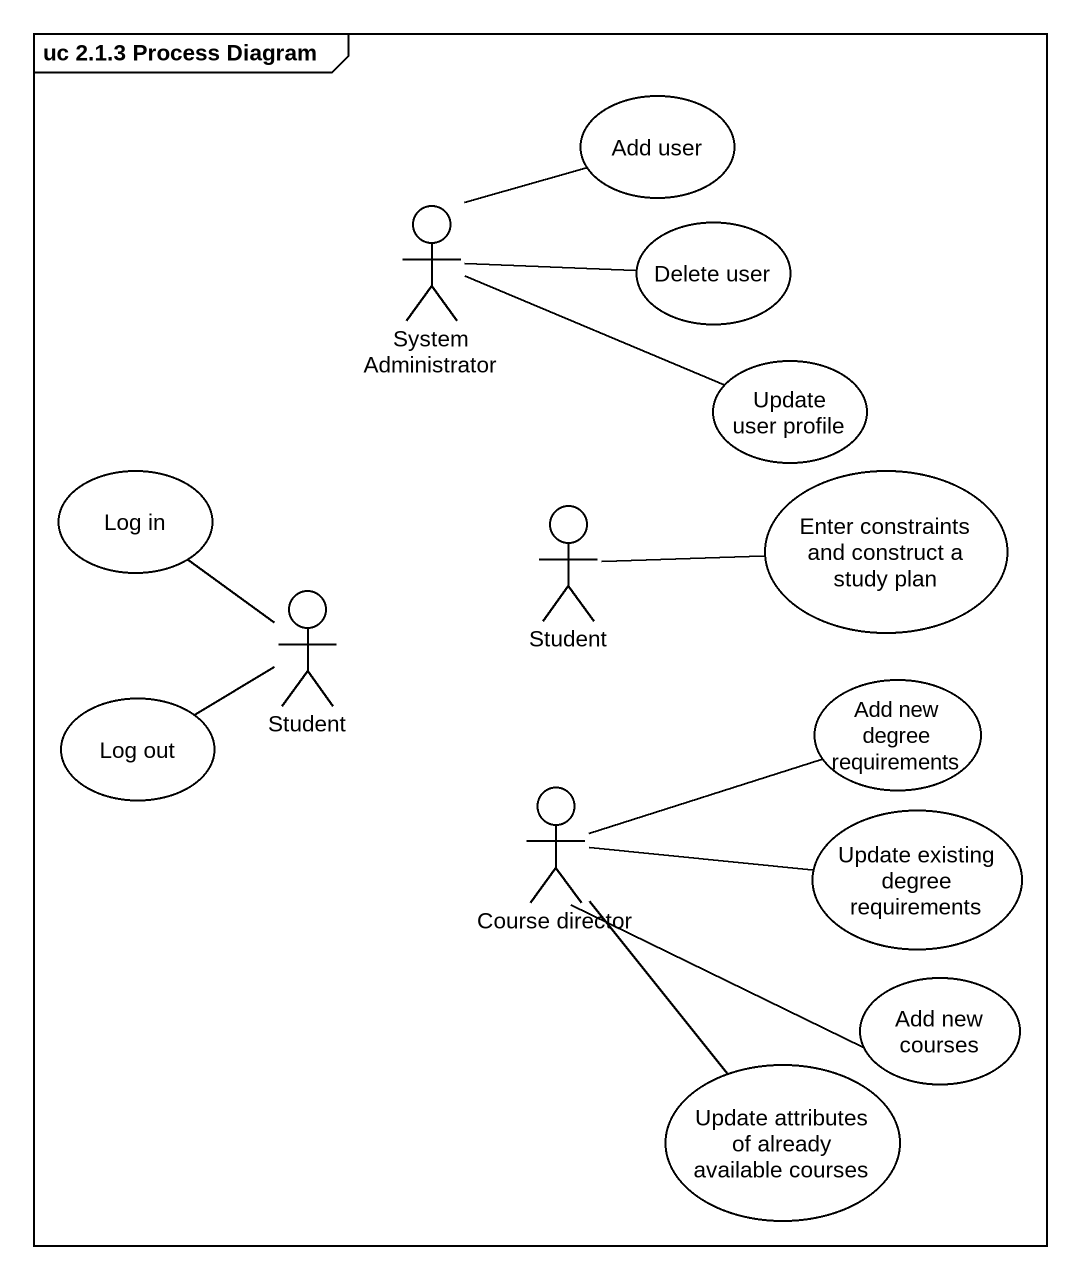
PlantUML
@startuml
mainframe uc 2.1.3 Process Diagram
usecase "Add user" as Add_user
actor "System Administrator" as System_Administrator
usecase "Delete user" as Delete_user
usecase "Update user profile" as Update_user_profile
usecase "Log in" as Log_in
usecase "Enter constraints and construct a study plan" as Enter_constraints_and
actor Student
actor "Student" as Student_2
usecase "Log out" as Log_out
usecase "Add new degree requirements" as Add_new_degree_requirements
actor "Course director" as Course_director
usecase "Update existing degree requirements" as Update_existing_degree
usecase "Add new courses" as Add_new_courses
usecase "Update attributes of already available courses" as Update_attributes_of
System_Administrator -up- Add_user
System_Administrator -right- Delete_user
System_Administrator -right- Update_user_profile
Student -right- Enter_constraints_and
Student_2 -up- Log_in
Student_2 -left- Log_out
Course_director -right- Add_new_degree_requirements
Course_director -right- Update_existing_degree
Course_director -right- Add_new_courses
Course_director -- Update_attributes_of
@enduml
